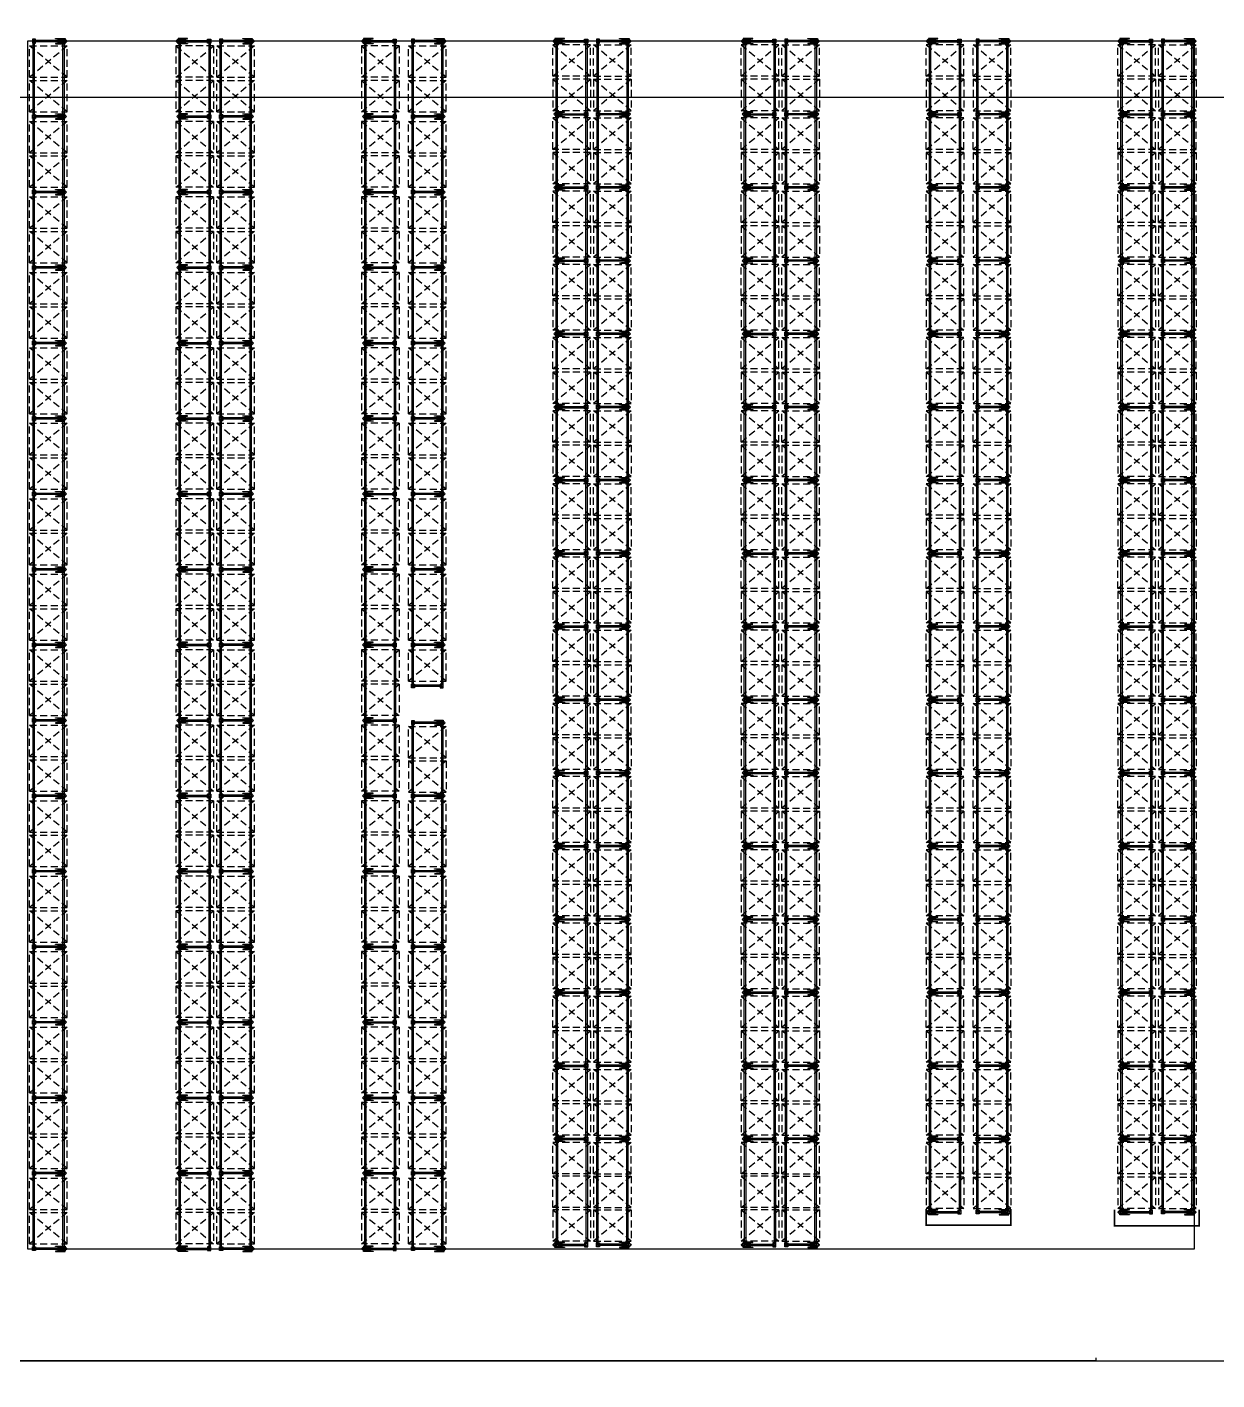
# Model space of a CAD drawing. Header units: millimetres. Extents: x 13 to 166, y 58 to 179.
# Drawn here: x 36.12 to 74.04, y 102.83 to 145.95 of the extents above; entities that cross this region are included whole.
import ezdxf

# ---------------------------------------------------------------- set-up
doc = ezdxf.new("R2010")
doc.units = ezdxf.units.MM
doc.linetypes.add('12_13_14_SB-E17-AR-A01_A02_A03-A$0$DASHED2', pattern=[0.375, 0.25, -0.125])
doc.layers.add('Rack Tecnorack 2300 mm Munster', color=1, linetype='Continuous')
doc.layers.add('Rack Tecnorack 3300 mm Munster', color=1, linetype='Continuous')

# ---------------------------------------------------------------- blocks, each defined once
blk = doc.blocks.new('Rack 3300mm')
at = {"color": 253, "linetype": '12_13_14_SB-E17-AR-A01_A02_A03-A$0$DASHED2', "ltscale": 0.9}
for p, q in [((1442.30024, 1271.418363), (1441.30024, 1271.418363)), ((1441.30024, 1270.218363), (1442.30024, 1271.418363)), ((1442.30024, 1270.218363), (1441.30024, 1271.418363)), ((1441.30024, 1271.418363), (1441.30024, 1270.218363)), ((1442.30024, 1271.418363), (1442.30024, 1270.218363)), ((1443.371686, 1271.418363), (1442.371686, 1271.418363)), ((1442.371686, 1271.418363), (1442.371686, 1270.218363)), ((1442.371686, 1270.218363), (1443.371686, 1271.418363)), ((1443.371686, 1270.218363), (1442.371686, 1271.418363)), ((1443.371686, 1271.418363), (1443.371686, 1270.218363)), ((1443.443132, 1271.418363), (1443.443132, 1270.218363)), ((1443.443132, 1271.418363), (1444.443132, 1271.418363)), ((1444.443132, 1270.218363), (1443.443132, 1271.418363)), ((1443.443132, 1270.218363), (1444.443132, 1271.418363)), ((1444.443132, 1271.418363), (1444.443132, 1270.218363)), ((1442.30024, 1270.218363), (1441.30024, 1270.218363)), ((1443.371686, 1270.218363), (1442.371686, 1270.218363)), ((1443.443132, 1270.218363), (1444.443132, 1270.218363))]:
    blk.add_line(p, q, dxfattribs=at)
at = {"color": 252}
for p, q in [((1441.164186, 1270.370576), (1441.164186, 1271.26615)), ((1441.184186, 1271.251756), (1441.164186, 1271.251756)), ((1441.184186, 1270.370576), (1441.184186, 1271.26615)), ((1441.204186, 1270.370576), (1441.204186, 1271.26615)), ((1441.231686, 1271.317363), (1444.511686, 1271.317363)), ((1441.236686, 1271.272363), (1444.506686, 1271.272363)), ((1444.539186, 1270.370576), (1444.539186, 1271.26615)), ((1444.539186, 1271.251756), (1444.559186, 1271.251756)), ((1444.559186, 1270.370576), (1444.559186, 1271.26615)), ((1444.579186, 1270.370576), (1444.579186, 1271.26615)), ((1441.204186, 1270.38497), (1441.184186, 1270.38497)), ((1441.231686, 1270.319363), (1444.511686, 1270.319363)), ((1441.236686, 1270.364363), (1444.506686, 1270.364363)), ((1444.559186, 1270.38497), (1444.579186, 1270.38497))]:
    blk.add_line(p, q, dxfattribs=at)
for points in [[(1441.164186, 1271.227363), (1441.124186, 1271.227363), (1441.124186, 1271.327363), (1441.244186, 1271.327363), (1441.244186, 1271.227363), (1441.204186, 1271.227363)], [(1441.184186, 1271.26615), (1441.164186, 1271.26615)], [(1441.184186, 1271.26615), (1441.204186, 1271.26615)], [(1444.579186, 1271.227363), (1444.619186, 1271.227363), (1444.619186, 1271.327363), (1444.499186, 1271.327363), (1444.499186, 1271.227363), (1444.539186, 1271.227363)], [(1444.559186, 1271.26615), (1444.539186, 1271.26615)], [(1444.559186, 1271.26615), (1444.579186, 1271.26615)], [(1441.164186, 1270.409363), (1441.124186, 1270.409363), (1441.124186, 1270.309363), (1441.244186, 1270.309363), (1441.244186, 1270.409363), (1441.204186, 1270.409363)], [(1441.184186, 1270.370576), (1441.164186, 1270.370576)], [(1441.184186, 1270.370576), (1441.204186, 1270.370576)], [(1444.579186, 1270.409363), (1444.619186, 1270.409363), (1444.619186, 1270.309363), (1444.499186, 1270.309363), (1444.499186, 1270.409363), (1444.539186, 1270.409363)], [(1444.559186, 1270.370576), (1444.539186, 1270.370576)], [(1444.559186, 1270.370576), (1444.579186, 1270.370576)]]:
    blk.add_lwpolyline(points, dxfattribs=at)
for points in [[(1441.140525, 1271.257363), (1441.144856, 1271.254863), (1441.144856, 1271.249863), (1441.140525, 1271.247363), (1441.136195, 1271.249863), (1441.136195, 1271.254863)], [(1441.227846, 1271.247363), (1441.232176, 1271.249863), (1441.232176, 1271.254863), (1441.227846, 1271.257363), (1441.223516, 1271.254863), (1441.223516, 1271.249863)], [(1444.515525, 1271.247363), (1444.511195, 1271.249863), (1444.511195, 1271.254863), (1444.515525, 1271.257363), (1444.519856, 1271.254863), (1444.519856, 1271.249863)], [(1444.602846, 1271.257363), (1444.598516, 1271.254863), (1444.598516, 1271.249863), (1444.602846, 1271.247363), (1444.607176, 1271.249863), (1444.607176, 1271.254863)], [(1441.140525, 1270.379363), (1441.144856, 1270.381863), (1441.144856, 1270.386863), (1441.140525, 1270.389363), (1441.136195, 1270.386863), (1441.136195, 1270.381863)], [(1441.227846, 1270.389363), (1441.232176, 1270.386863), (1441.232176, 1270.381863), (1441.227846, 1270.379363), (1441.223516, 1270.381863), (1441.223516, 1270.386863)], [(1444.515525, 1270.389363), (1444.511195, 1270.386863), (1444.511195, 1270.381863), (1444.515525, 1270.379363), (1444.519856, 1270.381863), (1444.519856, 1270.386863)], [(1444.602846, 1270.379363), (1444.598516, 1270.381863), (1444.598516, 1270.386863), (1444.602846, 1270.389363), (1444.607176, 1270.386863), (1444.607176, 1270.381863)]]:
    blk.add_lwpolyline(points, close=True, dxfattribs=at)
at = {"color": 252, "lineweight": 30}
for points in [[(1441.205472, 1271.23615), (1441.205472, 1271.264079, -0.198912), (1441.206937, 1271.267614), (1441.225221, 1271.285899, 0.198912), (1441.226686, 1271.289434), (1441.226686, 1271.312363, 0.414214), (1441.221686, 1271.317363), (1441.146686, 1271.317363, 0.414214), (1441.141686, 1271.312363), (1441.141686, 1271.289434, 0.198912), (1441.14315, 1271.285899), (1441.161434, 1271.267614, -0.198912), (1441.162899, 1271.264079), (1441.162899, 1271.23615)], [(1444.537899, 1271.23615), (1444.537899, 1271.264079, 0.198912), (1444.536434, 1271.267614), (1444.51815, 1271.285899, -0.198912), (1444.516686, 1271.289434), (1444.516686, 1271.312363, -0.414214), (1444.521686, 1271.317363), (1444.596686, 1271.317363, -0.414214), (1444.601686, 1271.312363), (1444.601686, 1271.289434, -0.198912), (1444.600221, 1271.285899), (1444.581937, 1271.267614, 0.198912), (1444.580472, 1271.264079), (1444.580472, 1271.23615)], [(1441.205472, 1270.400576), (1441.205472, 1270.372647, 0.198912), (1441.206937, 1270.369112), (1441.225221, 1270.350827, -0.198912), (1441.226686, 1270.347292), (1441.226686, 1270.324363, -0.414214), (1441.221686, 1270.319363), (1441.146686, 1270.319363, -0.414214), (1441.141686, 1270.324363), (1441.141686, 1270.347292, -0.198912), (1441.14315, 1270.350827), (1441.161434, 1270.369112, 0.198912), (1441.162899, 1270.372647), (1441.162899, 1270.400576)], [(1444.537899, 1270.400576), (1444.537899, 1270.372647, -0.198912), (1444.536434, 1270.369112), (1444.51815, 1270.350827, 0.198912), (1444.516686, 1270.347292), (1444.516686, 1270.324363, 0.414214), (1444.521686, 1270.319363), (1444.596686, 1270.319363, 0.414214), (1444.601686, 1270.324363), (1444.601686, 1270.347292, 0.198912), (1444.600221, 1270.350827), (1444.581937, 1270.369112, -0.198912), (1444.580472, 1270.372647), (1444.580472, 1270.400576)]]:
    blk.add_lwpolyline(points, format="xyb", dxfattribs=at)
at = {"color": 252}
for points in [[(1441.221686, 1271.317363), (1441.231686, 1271.317363, -0.414214), (1441.236686, 1271.312363), (1441.236686, 1271.267363)], [(1444.521686, 1271.317363), (1444.511686, 1271.317363, 0.414214), (1444.506686, 1271.312363), (1444.506686, 1271.267363)], [(1441.221686, 1270.319363), (1441.231686, 1270.319363, 0.414214), (1441.236686, 1270.324363), (1441.236686, 1270.369363)], [(1444.521686, 1270.319363), (1444.511686, 1270.319363, -0.414214), (1444.506686, 1270.324363), (1444.506686, 1270.369363)]]:
    blk.add_lwpolyline(points, format="xyb", dxfattribs=at)
for centre in [(1441.140525, 1271.252363), (1441.227846, 1271.252363), (1444.515525, 1271.252363), (1444.602846, 1271.252363), (1441.140525, 1270.384363), (1441.227846, 1270.384363), (1444.515525, 1270.384363), (1444.602846, 1270.384363)]:
    blk.add_circle(centre, 0.00634, dxfattribs=at)
at = {"layer": 'Defpoints', "color": 252}
for points in [[(1441.120546, 1270.344363), (1441.120546, 1270.528521), (1441.110546, 1270.589363), (1441.100546, 1270.589363), (1441.100546, 1270.309363), (1441.120546, 1270.309363)], [(1441.247825, 1270.344363), (1441.247825, 1270.528521), (1441.257825, 1270.589363), (1441.267825, 1270.589363), (1441.267825, 1270.309363), (1441.247825, 1270.309363)], [(1444.495546, 1270.344363), (1444.495546, 1270.528521), (1444.485546, 1270.589363), (1444.475546, 1270.589363), (1444.475546, 1270.309363), (1444.495546, 1270.309363)], [(1444.622825, 1270.344363), (1444.622825, 1270.528521), (1444.632825, 1270.589363), (1444.642825, 1270.589363), (1444.642825, 1270.309363), (1444.622825, 1270.309363)]]:
    blk.add_lwpolyline(points, dxfattribs=at)
at = {"layer": 'Defpoints', "color": 252, "lineweight": 30, "ltscale": 5}
for points in [[(1441.247825, 1270.344363), (1441.247825, 1270.309363), (1441.184186, 1270.245723), (1441.120546, 1270.309363), (1441.120546, 1270.344363)], [(1444.622825, 1270.344363), (1444.622825, 1270.309363), (1444.559186, 1270.245723), (1444.495546, 1270.309363), (1444.495546, 1270.344363)]]:
    blk.add_lwpolyline(points, dxfattribs=at)
blk = doc.blocks.new('Rack 2300mm')
at = {"color": 252}
for p, q in [((3089.894409, 1794.685928), (3089.894409, 1795.581501)), ((3089.914409, 1794.685928), (3089.914409, 1795.581501)), ((3089.934409, 1795.567108), (3089.914409, 1795.567108)), ((3089.934409, 1794.685928), (3089.934409, 1795.581501)), ((3092.199909, 1795.632714), (3089.961909, 1795.632714)), ((3092.194909, 1795.587714), (3089.966909, 1795.587714)), ((3092.227409, 1794.685928), (3092.227409, 1795.581501)), ((3092.247409, 1794.685928), (3092.247409, 1795.581501)), ((3092.247409, 1795.567108), (3092.267409, 1795.567108)), ((3092.267409, 1794.685928), (3092.267409, 1795.581501)), ((3089.914409, 1794.700321), (3089.894409, 1794.700321)), ((3092.199909, 1794.634714), (3089.961909, 1794.634714)), ((3092.194909, 1794.679714), (3089.966909, 1794.679714)), ((3092.227409, 1794.700321), (3092.247409, 1794.700321))]:
    blk.add_line(p, q, dxfattribs=at)
at = {"color": 253, "linetype": '12_13_14_SB-E17-AR-A01_A02_A03-A$0$DASHED2', "ltscale": 0.9}
for p, q in [((3091.030463, 1795.733714), (3090.030463, 1795.733714)), ((3090.030463, 1794.533714), (3091.030463, 1795.733714)), ((3091.030463, 1794.533714), (3090.030463, 1795.733714)), ((3090.030463, 1795.733714), (3090.030463, 1794.533714)), ((3091.030463, 1795.733714), (3091.030463, 1794.533714)), ((3091.131355, 1795.733714), (3091.131355, 1794.533714)), ((3091.131355, 1795.733714), (3092.131355, 1795.733714)), ((3092.131355, 1794.533714), (3091.131355, 1795.733714)), ((3091.131355, 1794.533714), (3092.131355, 1795.733714)), ((3092.131355, 1795.733714), (3092.131355, 1794.533714)), ((3091.030463, 1794.533714), (3090.030463, 1794.533714)), ((3091.131355, 1794.533714), (3092.131355, 1794.533714))]:
    blk.add_line(p, q, dxfattribs=at)
at = {"color": 252}
for points in [[(3089.894409, 1795.542714), (3089.854409, 1795.542714), (3089.854409, 1795.642714), (3089.974409, 1795.642714), (3089.974409, 1795.542714), (3089.934409, 1795.542714)], [(3089.914409, 1795.581501), (3089.894409, 1795.581501)], [(3089.914409, 1795.581501), (3089.934409, 1795.581501)], [(3092.267409, 1795.542714), (3092.307409, 1795.542714), (3092.307409, 1795.642714), (3092.187409, 1795.642714), (3092.187409, 1795.542714), (3092.227409, 1795.542714)], [(3092.247409, 1795.581501), (3092.227409, 1795.581501)], [(3092.247409, 1795.581501), (3092.267409, 1795.581501)], [(3089.894409, 1794.724714), (3089.854409, 1794.724714), (3089.854409, 1794.624714), (3089.974409, 1794.624714), (3089.974409, 1794.724714), (3089.934409, 1794.724714)], [(3089.914409, 1794.685928), (3089.894409, 1794.685928)], [(3089.914409, 1794.685928), (3089.934409, 1794.685928)], [(3092.267409, 1794.724714), (3092.307409, 1794.724714), (3092.307409, 1794.624714), (3092.187409, 1794.624714), (3092.187409, 1794.724714), (3092.227409, 1794.724714)], [(3092.247409, 1794.685928), (3092.227409, 1794.685928)], [(3092.247409, 1794.685928), (3092.267409, 1794.685928)]]:
    blk.add_lwpolyline(points, dxfattribs=at)
for points in [[(3089.870749, 1795.572714), (3089.875079, 1795.570214), (3089.875079, 1795.565214), (3089.870749, 1795.562714), (3089.866419, 1795.565214), (3089.866419, 1795.570214)], [(3089.958069, 1795.562714), (3089.9624, 1795.565214), (3089.9624, 1795.570214), (3089.958069, 1795.572714), (3089.953739, 1795.570214), (3089.953739, 1795.565214)], [(3092.203749, 1795.562714), (3092.199419, 1795.565214), (3092.199419, 1795.570214), (3092.203749, 1795.572714), (3092.208079, 1795.570214), (3092.208079, 1795.565214)], [(3092.291069, 1795.572714), (3092.286739, 1795.570214), (3092.286739, 1795.565214), (3092.291069, 1795.562714), (3092.2954, 1795.565214), (3092.2954, 1795.570214)], [(3089.870749, 1794.694714), (3089.875079, 1794.697214), (3089.875079, 1794.702214), (3089.870749, 1794.704714), (3089.866419, 1794.702214), (3089.866419, 1794.697214)], [(3089.958069, 1794.704714), (3089.9624, 1794.702214), (3089.9624, 1794.697214), (3089.958069, 1794.694714), (3089.953739, 1794.697214), (3089.953739, 1794.702214)], [(3092.203749, 1794.704714), (3092.199419, 1794.702214), (3092.199419, 1794.697214), (3092.203749, 1794.694714), (3092.208079, 1794.697214), (3092.208079, 1794.702214)], [(3092.291069, 1794.694714), (3092.286739, 1794.697214), (3092.286739, 1794.702214), (3092.291069, 1794.704714), (3092.2954, 1794.702214), (3092.2954, 1794.697214)]]:
    blk.add_lwpolyline(points, close=True, dxfattribs=at)
at = {"color": 252, "lineweight": 30}
for points in [[(3089.935696, 1795.551501), (3089.935696, 1795.57943, -0.198912), (3089.93716, 1795.582966), (3089.955445, 1795.60125, 0.198912), (3089.956909, 1795.604785), (3089.956909, 1795.627714, 0.414214), (3089.951909, 1795.632714), (3089.876909, 1795.632714, 0.414214), (3089.871909, 1795.627714), (3089.871909, 1795.604785, 0.198912), (3089.873374, 1795.60125), (3089.891658, 1795.582966, -0.198912), (3089.893122, 1795.57943), (3089.893122, 1795.551501)], [(3092.226122, 1795.551501), (3092.226122, 1795.57943, 0.198912), (3092.224658, 1795.582966), (3092.206374, 1795.60125, -0.198912), (3092.204909, 1795.604785), (3092.204909, 1795.627714, -0.414214), (3092.209909, 1795.632714), (3092.284909, 1795.632714, -0.414214), (3092.289909, 1795.627714), (3092.289909, 1795.604785, -0.198912), (3092.288445, 1795.60125), (3092.27016, 1795.582966, 0.198912), (3092.268696, 1795.57943), (3092.268696, 1795.551501)], [(3089.935696, 1794.715928), (3089.935696, 1794.687999, 0.198912), (3089.93716, 1794.684463), (3089.955445, 1794.666179, -0.198912), (3089.956909, 1794.662643), (3089.956909, 1794.639714, -0.414214), (3089.951909, 1794.634714), (3089.876909, 1794.634714, -0.414214), (3089.871909, 1794.639714), (3089.871909, 1794.662643, -0.198912), (3089.873374, 1794.666179), (3089.891658, 1794.684463, 0.198912), (3089.893122, 1794.687999), (3089.893122, 1794.715928)], [(3092.226122, 1794.715928), (3092.226122, 1794.687999, -0.198912), (3092.224658, 1794.684463), (3092.206374, 1794.666179, 0.198912), (3092.204909, 1794.662643), (3092.204909, 1794.639714, 0.414214), (3092.209909, 1794.634714), (3092.284909, 1794.634714, 0.414214), (3092.289909, 1794.639714), (3092.289909, 1794.662643, 0.198912), (3092.288445, 1794.666179), (3092.27016, 1794.684463, -0.198912), (3092.268696, 1794.687999), (3092.268696, 1794.715928)]]:
    blk.add_lwpolyline(points, format="xyb", dxfattribs=at)
at = {"color": 252}
for points in [[(3089.951909, 1795.632714), (3089.961909, 1795.632714, -0.414214), (3089.966909, 1795.627714), (3089.966909, 1795.582714)], [(3092.209909, 1795.632714), (3092.199909, 1795.632714, 0.414214), (3092.194909, 1795.627714), (3092.194909, 1795.582714)], [(3089.951909, 1794.634714), (3089.961909, 1794.634714, 0.414214), (3089.966909, 1794.639714), (3089.966909, 1794.684714)], [(3092.209909, 1794.634714), (3092.199909, 1794.634714, -0.414214), (3092.194909, 1794.639714), (3092.194909, 1794.684714)]]:
    blk.add_lwpolyline(points, format="xyb", dxfattribs=at)
at = {"color": 252, "ltscale": 5}
blk.add_lwpolyline([(3092.252823, 1794.684714), (3092.241995, 1794.684714)], dxfattribs=at)
at = {"color": 252}
for centre in [(3089.870749, 1795.567714), (3089.958069, 1795.567714), (3092.203749, 1795.567714), (3092.291069, 1795.567714), (3089.870749, 1794.699714), (3089.958069, 1794.699714), (3092.203749, 1794.699714), (3092.291069, 1794.699714)]:
    blk.add_circle(centre, 0.00634, dxfattribs=at)
at = {"layer": 'Defpoints', "color": 252}
for points in [[(3089.85077, 1794.659714), (3089.85077, 1794.843873), (3089.84077, 1794.904714), (3089.83077, 1794.904714), (3089.83077, 1794.624714), (3089.85077, 1794.624714)], [(3089.978049, 1794.659714), (3089.978049, 1794.843873), (3089.988049, 1794.904714), (3089.998049, 1794.904714), (3089.998049, 1794.624714), (3089.978049, 1794.624714)], [(3092.18377, 1794.659714), (3092.18377, 1794.843873), (3092.17377, 1794.904714), (3092.16377, 1794.904714), (3092.16377, 1794.624714), (3092.18377, 1794.624714)], [(3092.311049, 1794.659714), (3092.311049, 1794.843873), (3092.321049, 1794.904714), (3092.331049, 1794.904714), (3092.331049, 1794.624714), (3092.311049, 1794.624714)]]:
    blk.add_lwpolyline(points, dxfattribs=at)
at = {"layer": 'Defpoints', "color": 252, "lineweight": 30, "ltscale": 5}
for points in [[(3089.85077, 1794.659714), (3089.85077, 1794.624714), (3089.914409, 1794.561075), (3089.978049, 1794.624714), (3089.978049, 1794.659714)], [(3092.18377, 1794.659714), (3092.18377, 1794.624714), (3092.247409, 1794.561075), (3092.311049, 1794.624714), (3092.311049, 1794.659714)]]:
    blk.add_lwpolyline(points, dxfattribs=at)
blk = doc.blocks.new('Rack 2321mm Tecnorack - Idem Mecalux')
at = {"color": 253, "linetype": '12_13_14_SB-E17-AR-A01_A02_A03-A$0$DASHED2', "ltscale": 0.9}
for p, q in [((2122.529929, 1331.740464), (2122.529929, 1332.740464)), ((2122.529929, 1332.740464), (2123.729929, 1332.740464)), ((2123.729929, 1332.740464), (2122.529929, 1331.740464)), ((2123.729929, 1331.740464), (2122.529929, 1332.740464)), ((2123.729929, 1331.740464), (2123.729929, 1332.740464)), ((2122.529929, 1331.740464), (2123.729929, 1331.740464)), ((2122.529929, 1330.640464), (2122.529929, 1331.640464)), ((2122.529929, 1331.640464), (2123.729929, 1331.640464)), ((2123.729929, 1331.640464), (2122.529929, 1330.640464)), ((2123.729929, 1330.640464), (2122.529929, 1331.640464)), ((2123.729929, 1330.640464), (2123.729929, 1331.640464)), ((2122.529929, 1330.640464), (2123.729929, 1330.640464))]:
    blk.add_line(p, q, dxfattribs=at)
at = {"color": 252}
for p, q in [((2122.630929, 1332.845964), (2122.630929, 1330.534964)), ((2122.675929, 1332.840964), (2122.675929, 1330.539964)), ((2123.577716, 1332.913464), (2122.682143, 1332.913464)), ((2123.577716, 1332.893464), (2122.682143, 1332.893464)), ((2123.577716, 1332.873464), (2122.682143, 1332.873464)), ((2122.696536, 1332.893464), (2122.696536, 1332.913464)), ((2123.563323, 1332.873464), (2123.563323, 1332.893464)), ((2123.583929, 1332.840964), (2123.583929, 1330.539964)), ((2123.628929, 1332.845964), (2123.628929, 1330.534964)), ((2123.577716, 1330.507464), (2122.682143, 1330.507464)), ((2122.696536, 1330.507464), (2122.696536, 1330.487464)), ((2123.577716, 1330.487464), (2122.682143, 1330.487464)), ((2123.577716, 1330.467464), (2122.682143, 1330.467464)), ((2123.563323, 1330.487464), (2123.563323, 1330.467464))]:
    blk.add_line(p, q, dxfattribs=at)
for points in [[(2122.720929, 1332.913464), (2122.720929, 1332.953464), (2122.620929, 1332.953464), (2122.620929, 1332.833464), (2122.720929, 1332.833464), (2122.720929, 1332.873464)], [(2122.682143, 1332.893464), (2122.682143, 1332.913464)], [(2122.682143, 1332.893464), (2122.682143, 1332.873464)], [(2123.538929, 1332.913464), (2123.538929, 1332.953464), (2123.638929, 1332.953464), (2123.638929, 1332.833464), (2123.538929, 1332.833464), (2123.538929, 1332.873464)], [(2123.577716, 1332.893464), (2123.577716, 1332.913464)], [(2123.577716, 1332.893464), (2123.577716, 1332.873464)], [(2122.720929, 1330.467464), (2122.720929, 1330.427464), (2122.620929, 1330.427464), (2122.620929, 1330.547464), (2122.720929, 1330.547464), (2122.720929, 1330.507464)], [(2122.682143, 1330.487464), (2122.682143, 1330.507464)], [(2123.538929, 1330.467464), (2123.538929, 1330.427464), (2123.638929, 1330.427464), (2123.638929, 1330.547464), (2123.538929, 1330.547464), (2123.538929, 1330.507464)], [(2123.577716, 1330.487464), (2123.577716, 1330.507464)], [(2122.682143, 1330.487464), (2122.682143, 1330.467464)], [(2123.577716, 1330.487464), (2123.577716, 1330.467464)]]:
    blk.add_lwpolyline(points, dxfattribs=at)
at = {"color": 252, "lineweight": 30}
for points in [[(2122.712143, 1332.872177), (2122.684214, 1332.872177, 0.198912), (2122.680678, 1332.870712), (2122.662394, 1332.852428, -0.198912), (2122.658858, 1332.850964), (2122.635929, 1332.850964, -0.414214), (2122.630929, 1332.855964), (2122.630929, 1332.930964, -0.414214), (2122.635929, 1332.935964), (2122.658858, 1332.935964, -0.198912), (2122.662394, 1332.934499), (2122.680678, 1332.916215, 0.198912), (2122.684214, 1332.91475), (2122.712143, 1332.91475)], [(2123.547716, 1332.872177), (2123.575645, 1332.872177, -0.198912), (2123.579181, 1332.870712), (2123.597465, 1332.852428, 0.198912), (2123.601001, 1332.850964), (2123.623929, 1332.850964, 0.414214), (2123.628929, 1332.855964), (2123.628929, 1332.930964, 0.414214), (2123.623929, 1332.935964), (2123.601001, 1332.935964, 0.198912), (2123.597465, 1332.934499), (2123.579181, 1332.916215, -0.198912), (2123.575645, 1332.91475), (2123.547716, 1332.91475)], [(2122.712143, 1330.50875), (2122.684214, 1330.50875, -0.198912), (2122.680678, 1330.510215), (2122.662394, 1330.528499, 0.198912), (2122.658858, 1330.529964), (2122.635929, 1330.529964, 0.414214), (2122.630929, 1330.524964), (2122.630929, 1330.449964, 0.414214), (2122.635929, 1330.444964), (2122.658858, 1330.444964, 0.198912), (2122.662394, 1330.446428), (2122.680678, 1330.464712, -0.198912), (2122.684214, 1330.466177), (2122.712143, 1330.466177)], [(2123.547716, 1330.50875), (2123.575645, 1330.50875, 0.198912), (2123.579181, 1330.510215), (2123.597465, 1330.528499, -0.198912), (2123.601001, 1330.529964), (2123.623929, 1330.529964, -0.414214), (2123.628929, 1330.524964), (2123.628929, 1330.449964, -0.414214), (2123.623929, 1330.444964), (2123.601001, 1330.444964, -0.198912), (2123.597465, 1330.446428), (2123.579181, 1330.464712, 0.198912), (2123.575645, 1330.466177), (2123.547716, 1330.466177)]]:
    blk.add_lwpolyline(points, format="xyb", dxfattribs=at)
at = {"color": 252}
for points in [[(2122.630929, 1332.855964), (2122.630929, 1332.845964, 0.414214), (2122.635929, 1332.840964), (2122.680929, 1332.840964)], [(2123.628929, 1332.855964), (2123.628929, 1332.845964, -0.414214), (2123.623929, 1332.840964), (2123.578929, 1332.840964)], [(2122.630929, 1330.524964), (2122.630929, 1330.534964, -0.414214), (2122.635929, 1330.539964), (2122.680929, 1330.539964)], [(2123.628929, 1330.524964), (2123.628929, 1330.534964, 0.414214), (2123.623929, 1330.539964), (2123.578929, 1330.539964)]]:
    blk.add_lwpolyline(points, format="xyb", dxfattribs=at)
for points in [[(2122.690929, 1332.937124), (2122.693429, 1332.932794), (2122.698429, 1332.932794), (2122.700929, 1332.937124), (2122.698429, 1332.941454), (2122.693429, 1332.941454)], [(2122.700929, 1332.849803), (2122.698429, 1332.845473), (2122.693429, 1332.845473), (2122.690929, 1332.849803), (2122.693429, 1332.854134), (2122.698429, 1332.854134)], [(2123.568929, 1332.937124), (2123.566429, 1332.932794), (2123.561429, 1332.932794), (2123.558929, 1332.937124), (2123.561429, 1332.941454), (2123.566429, 1332.941454)], [(2123.558929, 1332.849803), (2123.561429, 1332.845473), (2123.566429, 1332.845473), (2123.568929, 1332.849803), (2123.566429, 1332.854134), (2123.561429, 1332.854134)], [(2122.700929, 1330.531124), (2122.698429, 1330.535454), (2122.693429, 1330.535454), (2122.690929, 1330.531124), (2122.693429, 1330.526794), (2122.698429, 1330.526794)], [(2123.558929, 1330.531124), (2123.561429, 1330.535454), (2123.566429, 1330.535454), (2123.568929, 1330.531124), (2123.566429, 1330.526794), (2123.561429, 1330.526794)], [(2122.690929, 1330.443803), (2122.693429, 1330.448134), (2122.698429, 1330.448134), (2122.700929, 1330.443803), (2122.698429, 1330.439473), (2122.693429, 1330.439473)], [(2123.568929, 1330.443803), (2123.566429, 1330.448134), (2123.561429, 1330.448134), (2123.558929, 1330.443803), (2123.561429, 1330.439473), (2123.566429, 1330.439473)]]:
    blk.add_lwpolyline(points, close=True, dxfattribs=at)
at = {"color": 252, "ltscale": 5}
blk.add_lwpolyline([(2123.578929, 1332.898878), (2123.578929, 1332.88805)], dxfattribs=at)
at = {"color": 252}
for centre in [(2122.695929, 1332.937124), (2122.695929, 1332.849803), (2123.563929, 1332.937124), (2123.563929, 1332.849803), (2122.695929, 1330.531124), (2123.563929, 1330.531124), (2122.695929, 1330.443803), (2123.563929, 1330.443803)]:
    blk.add_circle(centre, 0.00634, dxfattribs=at)
at = {"layer": 'Defpoints', "color": 252}
for points in [[(2123.603929, 1332.957103), (2123.419771, 1332.957103), (2123.358929, 1332.967103), (2123.358929, 1332.977103), (2123.638929, 1332.977103), (2123.638929, 1332.957103)], [(2123.603929, 1332.829824), (2123.419771, 1332.829824), (2123.358929, 1332.819824), (2123.358929, 1332.809824), (2123.638929, 1332.809824), (2123.638929, 1332.829824)], [(2123.603929, 1330.551103), (2123.419771, 1330.551103), (2123.358929, 1330.561103), (2123.358929, 1330.571103), (2123.638929, 1330.571103), (2123.638929, 1330.551103)], [(2123.603929, 1330.423824), (2123.419771, 1330.423824), (2123.358929, 1330.413824), (2123.358929, 1330.403824), (2123.638929, 1330.403824), (2123.638929, 1330.423824)]]:
    blk.add_lwpolyline(points, dxfattribs=at)
at = {"layer": 'Defpoints', "color": 252, "lineweight": 30, "ltscale": 5}
for points in [[(2123.603929, 1332.829824), (2123.638929, 1332.829824), (2123.702569, 1332.893464), (2123.638929, 1332.957103), (2123.603929, 1332.957103)], [(2123.603929, 1330.423824), (2123.638929, 1330.423824), (2123.702569, 1330.487464), (2123.638929, 1330.551103), (2123.603929, 1330.551103)]]:
    blk.add_lwpolyline(points, dxfattribs=at)
blk = doc.blocks.new('Proteccion Rack 80 Tecnoracks (Planta)')
at = {"color": 252}
for points in [[(2007.437156, 1320.577409), (2007.252998, 1320.577409), (2007.192156, 1320.587409), (2007.192156, 1320.597409), (2007.472156, 1320.597409), (2007.472156, 1320.57751)], [(2007.437156, 1320.450129), (2007.252998, 1320.450129), (2007.192156, 1320.440129), (2007.192156, 1320.430129), (2007.472156, 1320.430129), (2007.472156, 1320.450028)]]:
    blk.add_lwpolyline(points, dxfattribs=at)
for points in [[(2007.297631, 1320.587459), (2007.300131, 1320.591789), (2007.305131, 1320.591789), (2007.307631, 1320.587459), (2007.305131, 1320.583129), (2007.300131, 1320.583129)], [(2007.412297, 1320.587459), (2007.414797, 1320.591789), (2007.419797, 1320.591789), (2007.422297, 1320.587459), (2007.419797, 1320.583129), (2007.414797, 1320.583129)], [(2007.297631, 1320.440079), (2007.300131, 1320.435749), (2007.305131, 1320.435749), (2007.307631, 1320.440079), (2007.305131, 1320.444409), (2007.300131, 1320.444409)], [(2007.412297, 1320.440079), (2007.414797, 1320.435748), (2007.419797, 1320.435748), (2007.422297, 1320.440079), (2007.419797, 1320.444409), (2007.414797, 1320.444409)]]:
    blk.add_lwpolyline(points, close=True, dxfattribs=at)
blk.add_lwpolyline([(2007.437156, 1320.451129), (2007.467599, 1320.451129, 0.198912), (2007.47467, 1320.454058), (2007.52731, 1320.506698, 0.414214), (2007.52731, 1320.52084), (2007.47467, 1320.57348, 0.198912), (2007.467599, 1320.576409), (2007.437156, 1320.576409), (2007.437156, 1320.578409), (2007.467599, 1320.578409, -0.198912), (2007.476085, 1320.574894), (2007.528724, 1320.522254, -0.414214), (2007.528724, 1320.505284), (2007.476085, 1320.452644, -0.198912), (2007.467599, 1320.449129), (2007.437156, 1320.449129), (2007.437156, 1320.451129)], format="xyb", dxfattribs=at)
for centre, radius in [((2007.302631, 1320.587459), 0.00634), ((2007.302631, 1320.587459), 0.00433), ((2007.302631, 1320.587459), 0.002732), ((2007.302631, 1320.587459), 0.002203), ((2007.417297, 1320.587459), 0.00634), ((2007.417297, 1320.587459), 0.00433), ((2007.417297, 1320.587459), 0.002732), ((2007.417297, 1320.587459), 0.002203), ((2007.302631, 1320.440079), 0.00634), ((2007.302631, 1320.440079), 0.00433), ((2007.302631, 1320.440079), 0.002732), ((2007.302631, 1320.440079), 0.002203), ((2007.417297, 1320.440079), 0.00634), ((2007.417297, 1320.440079), 0.00433), ((2007.417297, 1320.440079), 0.002732), ((2007.417297, 1320.440079), 0.002203)]:
    blk.add_circle(centre, radius, dxfattribs=at)
at = {"layer": 'Defpoints', "color": 252, "linetype": 'Continuous', "lineweight": 0}
blk.add_line((2007.431156, 1320.551269), (2007.431156, 1320.476269), dxfattribs=at)
blk = doc.blocks.new('Rack1300mm Sistema Tecnoracks 80mm')
at = {"color": 253, "linetype": '12_13_14_SB-E17-AR-A01_A02_A03-A$0$DASHED2', "ltscale": 0.9}
for p, q in [((2907.312396, 1305.578575), (2907.312396, 1306.578575)), ((2907.312396, 1306.578575), (2908.512396, 1306.578575)), ((2908.512396, 1306.578575), (2907.312396, 1305.578575)), ((2908.512396, 1305.578575), (2907.312396, 1306.578575)), ((2908.512396, 1305.578575), (2908.512396, 1306.578575)), ((2907.312396, 1305.578575), (2908.512396, 1305.578575))]:
    blk.add_line(p, q, dxfattribs=at)
at = {"color": 252}
for p, q in [((2907.413396, 1306.684075), (2907.413396, 1305.473075)), ((2907.458396, 1306.679075), (2907.458396, 1305.478075)), ((2908.360183, 1306.751575), (2907.464609, 1306.751575)), ((2908.360183, 1306.731575), (2907.464609, 1306.731575)), ((2908.360183, 1306.711575), (2907.464609, 1306.711575)), ((2907.479002, 1306.731575), (2907.479002, 1306.751575)), ((2908.345789, 1306.711575), (2908.345789, 1306.731575)), ((2908.366396, 1306.679075), (2908.366396, 1305.478075)), ((2908.411396, 1306.684075), (2908.411396, 1305.473075)), ((2908.360183, 1305.445575), (2907.464609, 1305.445575)), ((2908.360183, 1305.425575), (2907.464609, 1305.425575)), ((2908.360183, 1305.405575), (2907.464609, 1305.405575)), ((2907.479002, 1305.445575), (2907.479002, 1305.425575)), ((2908.345789, 1305.425575), (2908.345789, 1305.405575))]:
    blk.add_line(p, q, dxfattribs=at)
for points in [[(2907.503396, 1306.751575), (2907.503396, 1306.791575), (2907.403396, 1306.791575), (2907.403396, 1306.671575), (2907.503396, 1306.671575), (2907.503396, 1306.711575)], [(2908.321396, 1306.751575), (2908.321396, 1306.791575), (2908.421396, 1306.791575), (2908.421396, 1306.671575), (2908.321396, 1306.671575), (2908.321396, 1306.711575)], [(2907.464609, 1306.731575), (2907.464609, 1306.751575)], [(2907.464609, 1306.731575), (2907.464609, 1306.711575)], [(2908.360183, 1306.731575), (2908.360183, 1306.751575)], [(2908.360183, 1306.731575), (2908.360183, 1306.711575)], [(2907.503396, 1305.405575), (2907.503396, 1305.365575), (2907.403396, 1305.365575), (2907.403396, 1305.485575), (2907.503396, 1305.485575), (2907.503396, 1305.445575)], [(2908.321396, 1305.405575), (2908.321396, 1305.365575), (2908.421396, 1305.365575), (2908.421396, 1305.485575), (2908.321396, 1305.485575), (2908.321396, 1305.445575)], [(2907.464609, 1305.425575), (2907.464609, 1305.445575)], [(2907.464609, 1305.425575), (2907.464609, 1305.405575)], [(2908.360183, 1305.425575), (2908.360183, 1305.445575)], [(2908.360183, 1305.425575), (2908.360183, 1305.405575)]]:
    blk.add_lwpolyline(points, dxfattribs=at)
at = {"color": 252, "lineweight": 30}
for points in [[(2907.494609, 1306.710288), (2907.46668, 1306.710288, 0.198912), (2907.463144, 1306.708824), (2907.44486, 1306.690539, -0.198912), (2907.441325, 1306.689075), (2907.418396, 1306.689075, -0.414214), (2907.413396, 1306.694075), (2907.413396, 1306.769075, -0.414214), (2907.418396, 1306.774075), (2907.441325, 1306.774075, -0.198912), (2907.44486, 1306.772611), (2907.463144, 1306.754326, 0.198912), (2907.46668, 1306.752862), (2907.494609, 1306.752862)], [(2908.330183, 1306.710288), (2908.358111, 1306.710288, -0.198912), (2908.361647, 1306.708824), (2908.379931, 1306.690539, 0.198912), (2908.383467, 1306.689075), (2908.406396, 1306.689075, 0.414214), (2908.411396, 1306.694075), (2908.411396, 1306.769075, 0.414214), (2908.406396, 1306.774075), (2908.383467, 1306.774075, 0.198912), (2908.379931, 1306.772611), (2908.361647, 1306.754326, -0.198912), (2908.358111, 1306.752862), (2908.330183, 1306.752862)], [(2907.494609, 1305.446862), (2907.46668, 1305.446862, -0.198912), (2907.463144, 1305.448326), (2907.44486, 1305.466611, 0.198912), (2907.441325, 1305.468075), (2907.418396, 1305.468075, 0.414214), (2907.413396, 1305.463075), (2907.413396, 1305.388075, 0.414214), (2907.418396, 1305.383075), (2907.441325, 1305.383075, 0.198912), (2907.44486, 1305.384539), (2907.463144, 1305.402824, -0.198912), (2907.46668, 1305.404288), (2907.494609, 1305.404288)], [(2908.330183, 1305.446862), (2908.358111, 1305.446862, 0.198912), (2908.361647, 1305.448326), (2908.379931, 1305.466611, -0.198912), (2908.383467, 1305.468075), (2908.406396, 1305.468075, -0.414214), (2908.411396, 1305.463075), (2908.411396, 1305.388075, -0.414214), (2908.406396, 1305.383075), (2908.383467, 1305.383075, -0.198912), (2908.379931, 1305.384539), (2908.361647, 1305.402824, 0.198912), (2908.358111, 1305.404288), (2908.330183, 1305.404288)]]:
    blk.add_lwpolyline(points, format="xyb", dxfattribs=at)
at = {"color": 252}
for points in [[(2907.473396, 1306.775235), (2907.475896, 1306.770905), (2907.480896, 1306.770905), (2907.483396, 1306.775235), (2907.480896, 1306.779565), (2907.475896, 1306.779565)], [(2908.351396, 1306.775235), (2908.348896, 1306.770905), (2908.343896, 1306.770905), (2908.341396, 1306.775235), (2908.343896, 1306.779565), (2908.348896, 1306.779565)], [(2907.483396, 1306.687915), (2907.480896, 1306.683585), (2907.475896, 1306.683585), (2907.473396, 1306.687915), (2907.475896, 1306.692245), (2907.480896, 1306.692245)], [(2908.341396, 1306.687915), (2908.343896, 1306.683585), (2908.348896, 1306.683585), (2908.351396, 1306.687915), (2908.348896, 1306.692245), (2908.343896, 1306.692245)], [(2907.483396, 1305.469235), (2907.480896, 1305.473565), (2907.475896, 1305.473565), (2907.473396, 1305.469235), (2907.475896, 1305.464905), (2907.480896, 1305.464905)], [(2907.473396, 1305.381915), (2907.475896, 1305.386245), (2907.480896, 1305.386245), (2907.483396, 1305.381915), (2907.480896, 1305.377585), (2907.475896, 1305.377585)], [(2908.341396, 1305.469235), (2908.343896, 1305.473565), (2908.348896, 1305.473565), (2908.351396, 1305.469235), (2908.348896, 1305.464905), (2908.343896, 1305.464905)], [(2908.351396, 1305.381915), (2908.348896, 1305.386245), (2908.343896, 1305.386245), (2908.341396, 1305.381915), (2908.343896, 1305.377585), (2908.348896, 1305.377585)]]:
    blk.add_lwpolyline(points, close=True, dxfattribs=at)
for points in [[(2907.413396, 1306.694075), (2907.413396, 1306.684075, 0.414214), (2907.418396, 1306.679075), (2907.463396, 1306.679075)], [(2908.411396, 1306.694075), (2908.411396, 1306.684075, -0.414214), (2908.406396, 1306.679075), (2908.361396, 1306.679075)], [(2907.413396, 1305.463075), (2907.413396, 1305.473075, -0.414214), (2907.418396, 1305.478075), (2907.463396, 1305.478075)], [(2908.411396, 1305.463075), (2908.411396, 1305.473075, 0.414214), (2908.406396, 1305.478075), (2908.361396, 1305.478075)]]:
    blk.add_lwpolyline(points, format="xyb", dxfattribs=at)
at = {"color": 252, "ltscale": 5}
blk.add_lwpolyline([(2908.361396, 1306.736989), (2908.361396, 1306.726161)], dxfattribs=at)
at = {"color": 252}
for centre in [(2907.478396, 1306.775235), (2908.346396, 1306.775235), (2907.478396, 1306.687915), (2908.346396, 1306.687915), (2907.478396, 1305.469235), (2907.478396, 1305.381915), (2908.346396, 1305.469235), (2908.346396, 1305.381915)]:
    blk.add_circle(centre, 0.00634, dxfattribs=at)

msp = doc.modelspace()

# ---------------------------------------------------------------- linework, layer by layer
at = {"color": 2, "linetype": 'Continuous', "const_width": 0.05}
for points in [[(64.778363, 108.277055), (64.778363, 107.760082), (67.476363, 107.760082), (67.476363, 108.277055)], [(70.783096, 108.253415), (70.783096, 107.736442), (73.481096, 107.736442), (73.481096, 108.253415)]]:
    msp.add_lwpolyline(points, dxfattribs=at)
at = {"layer": 'Defpoints', "color": 210, "linetype": 'Continuous'}
msp.add_lwpolyline([(14.734817, 143.711843), (14.734817, 165.859479), (105.403141, 165.859479), (105.290476, 158.244523), (107.155154, 158.24899), (116.091427, 148.799802), (105.073494, 138.206334), (109.821129, 133.244948), (108.520555, 132.032144), (97.110163, 143.711843), (14.734817, 143.711843), (14.734817, 143.711843)], dxfattribs=at)
at = {"layer": 'Defpoints', "linetype": 'Continuous'}
msp.add_lwpolyline([(16.924762, 150.465115), (16.745309, 150.465115), (16.745309, 103.439473), (76.013103, 103.439473), (97.263144, 80.357771), (97.344647, 80.432066)], dxfattribs=at)
at = {"layer": 'Defpoints', "linetype": 'Continuous', "elevation": -0.000013}
msp.add_lwpolyline([(70.182515, 103.532405), (70.182515, 103.439473), (16.745309, 103.439473), (16.745309, 150.465115), (16.924762, 150.465115)], dxfattribs=at)
at = {"layer": 'Defpoints', "color": 20, "linetype": 'Continuous'}
msp.add_lwpolyline([(36.137784, 107.001989), (73.329899, 107.001989), (73.329899, 145.501995), (36.137784, 145.501995)], close=True, dxfattribs=at)

# ---------------------------------------------------------------- block references
at = {"linetype": 'Continuous', "lineweight": 0}
for p in [(-1970.138783, -1175.009258), (-1964.174543, -1175.009258), (-1958.060876, -1175.009125), (-1952.160543, -1175.009258), (-1946.16021, -1175.009258), (-1940.059876, -1175.009258), (-1934.155143, -1175.009258), (-1940.059876, -1212.337258), (-1934.155143, -1212.337258), (-1970.138783, -1213.505258), (-1964.174543, -1213.505258), (-1958.060876, -1213.505258), (-1952.160543, -1213.379258), (-1946.16021, -1213.379258)]:
    msp.add_blockref('Proteccion Rack 80 Tecnoracks (Planta)', p, dxfattribs=at)
at = {"linetype": 'Continuous', "lineweight": 0, "xscale": -1}
for p in [(2048.403768, -1175.009258), (2054.317435, -1175.009258), (2060.417768, -1175.009258), (2066.418102, -1175.009258), (2072.318435, -1175.009258), (2078.423168, -1175.009258), (2048.403768, -1213.505258)]:
    msp.add_blockref('Proteccion Rack 80 Tecnoracks (Planta)', p, dxfattribs=at)
at = {"linetype": 'Continuous', "lineweight": 0, "rotation": 180}
for p in [(2072.318435, 1428.690279), (2078.423168, 1428.690279), (2054.317435, 1427.522279), (2060.417768, 1427.648279), (2066.418102, 1427.648279)]:
    msp.add_blockref('Proteccion Rack 80 Tecnoracks (Planta)', p, dxfattribs=at)
at = {"layer": 'Rack Tecnorack 2300 mm Munster', "linetype": 'Continuous'}
for p in [(-2086.330556, -1187.388953), (-2080.366317, -1187.388953), (-2074.25265, -1187.388953), (-2086.330556, -1189.794953), (-2080.366317, -1189.794953), (-2074.25265, -1189.794953), (-2086.330556, -1192.200953), (-2080.366317, -1192.200953), (-2074.25265, -1192.200953), (-2086.330556, -1194.606953), (-2080.366317, -1194.606953), (-2074.25265, -1194.606953), (-2086.330556, -1197.012953), (-2080.366317, -1197.012953), (-2074.25265, -1197.012953), (-2086.330556, -1199.418953), (-2080.366317, -1199.418953), (-2074.25265, -1199.418953), (-2086.330556, -1201.824953), (-2080.366317, -1201.824953), (-2074.25265, -1201.824953), (-2086.330556, -1204.230953), (-2080.366317, -1204.230953), (-2074.25265, -1204.230953), (-2086.330556, -1206.636953), (-2080.366317, -1206.636953), (-2086.330556, -1209.042953), (-2080.366317, -1209.042953), (-2086.330556, -1211.448953), (-2080.366317, -1211.448953), (-2074.25265, -1211.448953), (-2086.330556, -1213.854953), (-2080.366317, -1213.854953), (-2074.25265, -1213.854953), (-2086.330556, -1216.260953), (-2080.366317, -1216.260953), (-2074.25265, -1216.260953), (-2086.330556, -1218.666953), (-2080.366317, -1218.666953), (-2074.25265, -1218.666953), (-2086.330556, -1221.072953), (-2080.366317, -1221.072953), (-2074.25265, -1221.072953), (-2086.330556, -1223.478953), (-2080.366317, -1223.478953), (-2074.25265, -1223.478953)]:
    msp.add_blockref('Rack 2321mm Tecnorack - Idem Mecalux', p, dxfattribs=at)
at = {"layer": 'Rack Tecnorack 2300 mm Munster', "linetype": 'Continuous', "rotation": 180}
for p in [(2164.595542, 1475.991974), (2170.509209, 1475.991974), (2164.595542, 1473.585974), (2170.509209, 1473.585974), (2164.595542, 1471.179974), (2170.509209, 1471.179974), (2164.595542, 1468.773974), (2170.509209, 1468.773974), (2164.595542, 1466.367974), (2170.509209, 1466.367974), (2164.595542, 1463.961974), (2170.509209, 1463.961974), (2164.595542, 1461.555974), (2170.509209, 1461.555974), (2164.595542, 1459.149974), (2170.509209, 1459.149974), (2164.595542, 1456.743974), (2170.509209, 1456.743974), (2164.595542, 1454.337974), (2170.509209, 1454.337974), (2164.595542, 1451.931974), (2170.509209, 1451.931974), (2164.595542, 1449.525974), (2170.509209, 1449.525974), (2164.595542, 1447.119974), (2170.509209, 1447.119974), (2164.595542, 1444.713974), (2170.509209, 1444.713974), (2164.595542, 1442.307974), (2170.509209, 1442.307974), (2164.595542, 1439.901974), (2170.509209, 1439.901974)]:
    msp.add_blockref('Rack 2321mm Tecnorack - Idem Mecalux', p, dxfattribs=at)
at = {"layer": 'Rack Tecnorack 2300 mm Munster'}
for p, rotation in [((-1741.654102, 3235.41892), 270), ((1849.911327, -2946.742899), 90), ((-1735.653768, 3235.41892), 270), ((1855.91166, -2946.742899), 90), ((-1729.753435, 3235.41892), 270), ((1862.011994, -2946.742899), 90), ((-1723.648702, 3235.41892), 270), ((1867.916727, -2946.742899), 90), ((-1741.654102, 3233.08592), 270), ((1849.911327, -2949.075899), 90), ((-1735.653768, 3233.08592), 270), ((1855.91166, -2949.075899), 90), ((-1729.753435, 3233.08592), 270), ((1862.011994, -2949.075899), 90), ((-1723.648702, 3233.08592), 270), ((1867.916727, -2949.075899), 90), ((-1741.654102, 3230.75292), 270), ((1849.911327, -2951.408899), 90), ((-1735.653768, 3230.75292), 270), ((1855.91166, -2951.408899), 90), ((-1729.753435, 3230.75292), 270), ((1862.011994, -2951.408899), 90), ((-1723.648702, 3230.75292), 270), ((1867.916727, -2951.408899), 90), ((-1741.654102, 3228.41992), 270), ((1849.911327, -2953.741899), 90), ((-1735.653768, 3228.41992), 270), ((1855.91166, -2953.741899), 90), ((-1729.753435, 3228.41992), 270), ((1862.011994, -2953.741899), 90), ((-1723.648702, 3228.41992), 270), ((1867.916727, -2953.741899), 90), ((-1741.654102, 3226.08692), 270), ((1849.911327, -2956.074899), 90), ((-1735.653768, 3226.08692), 270), ((1855.91166, -2956.074899), 90), ((-1729.753435, 3226.08692), 270), ((1862.011994, -2956.074899), 90), ((-1723.648702, 3226.08692), 270), ((1867.916727, -2956.074899), 90), ((-1741.654102, 3223.75392), 270), ((1849.911327, -2958.407899), 90), ((-1735.653768, 3223.75392), 270), ((1855.91166, -2958.407899), 90), ((-1729.753435, 3223.75392), 270), ((1862.011994, -2958.407899), 90), ((-1723.648702, 3223.75392), 270), ((1867.916727, -2958.407899), 90), ((-1741.654102, 3221.42092), 270), ((1849.911327, -2960.740899), 90), ((-1735.653768, 3221.42092), 270), ((1855.91166, -2960.740899), 90), ((-1729.753435, 3221.42092), 270), ((1862.011994, -2960.740899), 90), ((-1723.648702, 3221.42092), 270), ((1867.916727, -2960.740899), 90), ((-1741.654102, 3219.08792), 270), ((1849.911327, -2963.073899), 90), ((-1735.653768, 3219.08792), 270), ((1855.91166, -2963.073899), 90), ((-1729.753435, 3219.08792), 270), ((1862.011994, -2963.073899), 90), ((-1723.648702, 3219.08792), 270), ((1867.916727, -2963.073899), 90), ((-1741.654102, 3216.75492), 270), ((1849.911327, -2965.406899), 90), ((-1735.653768, 3216.75492), 270), ((1855.91166, -2965.406899), 90), ((-1729.753435, 3216.75492), 270), ((1862.011994, -2965.406899), 90), ((-1723.648702, 3216.75492), 270), ((1867.916727, -2965.406899), 90), ((-1741.654102, 3214.42192), 270), ((1849.911327, -2967.739899), 90), ((-1735.653768, 3214.42192), 270), ((1855.91166, -2967.739899), 90), ((-1729.753435, 3214.42192), 270), ((1862.011994, -2967.739899), 90), ((-1723.648702, 3214.42192), 270), ((1867.916727, -2967.739899), 90), ((1844.010994, -2968.469899), 90), ((-1741.654102, 3212.08892), 270), ((1849.911327, -2970.072899), 90), ((-1735.653768, 3212.08892), 270), ((1855.91166, -2970.072899), 90), ((-1729.753435, 3212.08892), 270), ((1862.011994, -2970.072899), 90), ((-1723.648702, 3212.08892), 270), ((1867.916727, -2970.072899), 90), ((-1741.654102, 3209.75592), 270), ((1849.911327, -2972.405899), 90), ((-1735.653768, 3209.75592), 270), ((1855.91166, -2972.405899), 90), ((-1729.753435, 3209.75592), 270), ((1862.011994, -2972.405899), 90), ((-1723.648702, 3209.75592), 270), ((1867.916727, -2972.405899), 90), ((-1741.654102, 3207.42292), 270), ((1849.911327, -2974.738899), 90), ((-1735.653768, 3207.42292), 270), ((1855.91166, -2974.738899), 90), ((-1729.753435, 3207.42292), 270), ((1862.011994, -2974.738899), 90), ((-1723.648702, 3207.42292), 270), ((1867.916727, -2974.738899), 90), ((-1741.654102, 3205.08992), 270), ((1849.911327, -2977.071899), 90), ((-1735.653768, 3205.08992), 270), ((1855.91166, -2977.071899), 90), ((-1729.753435, 3205.08992), 270), ((1862.011994, -2977.071899), 90), ((-1723.648702, 3205.08992), 270), ((1867.916727, -2977.071899), 90), ((-1741.654102, 3202.75692), 270), ((1849.911327, -2979.404899), 90), ((-1735.653768, 3202.75692), 270), ((1855.91166, -2979.404899), 90), ((-1729.753435, 3202.75692), 270), ((1862.011994, -2979.404899), 90), ((-1723.648702, 3202.75692), 270), ((1867.916727, -2979.404899), 90), ((-1729.753435, 3200.42392), 270), ((1862.011994, -2981.737899), 90), ((-1723.648702, 3200.42392), 270), ((1867.916727, -2981.737899), 90)]:
    msp.add_blockref('Rack 2300mm', p, dxfattribs=dict(at, rotation=rotation))
at = {"layer": 'Rack Tecnorack 2300 mm Munster', "linetype": 'Continuous', "lineweight": 0}
msp.add_blockref('Rack1300mm Sistema Tecnoracks 80mm', (-2859.035116, -1180.475064), dxfattribs=at)
at = {"layer": 'Rack Tecnorack 3300 mm Munster', "linetype": 'Continuous'}
for p, rotation in [((-1217.33875, 1551.693696), 270), ((1325.595976, -1334.049675), 90), ((-1211.338417, 1551.693696), 270), ((1331.596309, -1334.049675), 90)]:
    msp.add_blockref('Rack 3300mm', p, dxfattribs=dict(at, rotation=rotation))

doc.saveas('drawing.dxf')
